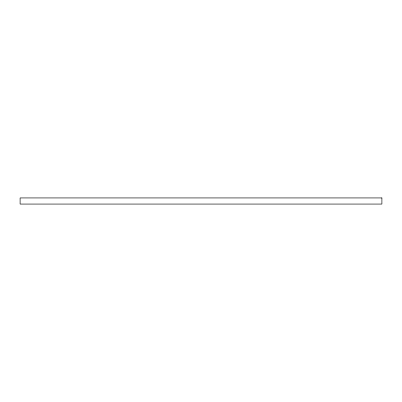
<?xml version="1.0" encoding="UTF-8"?>
<svg xmlns="http://www.w3.org/2000/svg" width="402" height="402" viewBox="0 0 402 402"><rect width="100%" height="100%" fill="white"/><g stroke="black" fill="none" stroke-linecap="round" stroke-linejoin="round"><path stroke-width="0.6" d="M381.9 197.935L20.1 197.935L20.1 204.065L381.9 204.065L381.9 197.935"/></g></svg>
